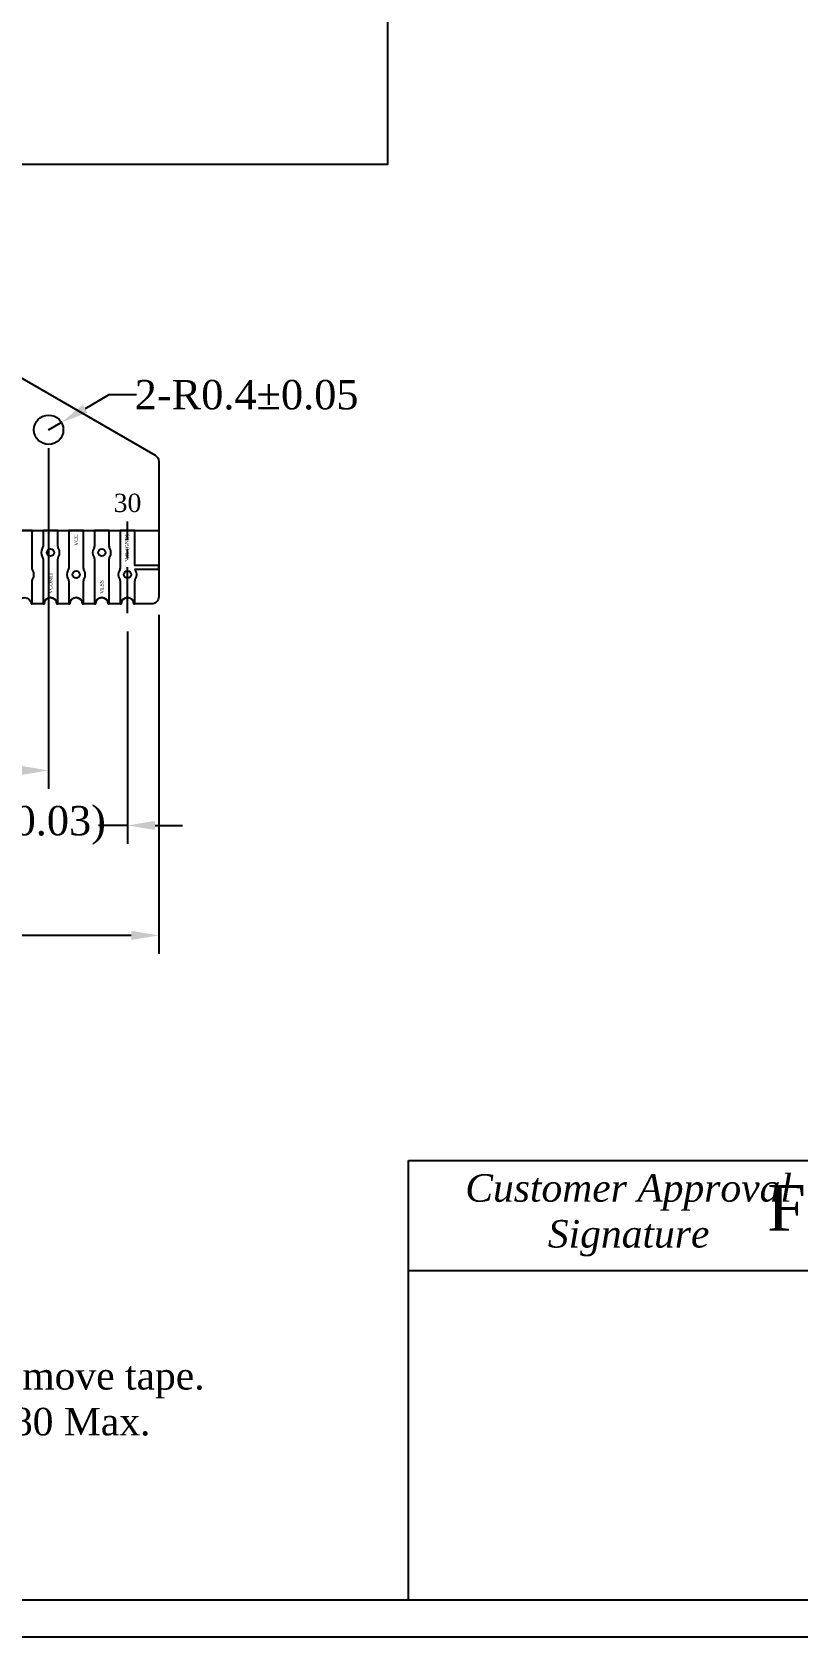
# Model space of a CAD drawing. Header units: millimetres. Extents: x -1 to 120, y 0 to 80.
# Drawn here: x 38.74 to 59.61, y 0 to 43.78 of the extents above; entities that cross this region are included whole.
import ezdxf

# ---------------------------------------------------------------- set-up
doc = ezdxf.new("R2010")
doc.units = ezdxf.units.MM
doc.header["$MEASUREMENT"] = 0
doc.linetypes.add('CENTER', pattern=[2, 1.25, -0.25, 0.25, -0.25])
for name, color, linetype in [('Center', 1, 'CENTER'), ('Dimension', 7, 'Continuous'), ('FPC', 30, 'Continuous'), ('Frame', 7, 'Continuous'), ('Index', 7, 'Continuous')]:
    doc.layers.add(name, color=color, linetype=linetype)
doc.styles.get("Standard").update_dxf_attribs({"font": 'TIMES.TTF'})
doc.dimstyles.get("Standard").update_dxf_attribs({"dimtxt": 0.8, "dimasz": 0.75, "dimexe": 0.5, "dimexo": 0.5, "dimgap": 0.1, "dimtad": 0, "dimdec": 3, "dimdsep": 46, "dimtxsty": 'Standard', "dimcen": 0.09, "dimadec": 0, "dimazin": 2, "dimtfac": 1, "dimtdec": 3, "dimtmove": 0, "dimatfit": 3, "dimfxl": 0, "dimtolj": 1, "dimarcsym": 0})

# ---------------------------------------------------------------- blocks, each defined once
blk = doc.blocks.new('*D36')
at = {"layer": 'Defpoints', "color": 0}
for p in [(21.04, 27.93), (41.34, 27.93), (41.34, 22.138)]:
    blk.add_point(p, dxfattribs=at)
at = {"layer": 'Dimension', "color": 0, "lineweight": -2}
for p, q in [((21.04, 27.43), (21.04, 21.638)), ((41.34, 27.43), (41.34, 21.638)), ((20.29, 22.138), (19.54, 22.138)), ((21.04, 22.138), (21.834, 22.138)), ((41.34, 22.138), (40.546, 22.138)), ((42.09, 22.138), (42.84, 22.138))]:
    blk.add_line(p, q, dxfattribs=at)
at = {"layer": 'Dimension', "color": 0}
for points in [[(20.29, 22.263), (20.29, 22.013), (21.04, 22.138)], [(42.09, 22.263), (42.09, 22.013), (41.34, 22.138)]]:
    blk.add_solid(points, dxfattribs=at)
at = {"layer": 'Dimension', "color": 0, "insert": (31.19, 22.138), "char_height": 0.8, "attachment_point": 5}
blk.add_mtext('\\A1;P0.70x(30-1)=20.3±0.05 (W0.40%%p0.03)', dxfattribs=at)
blk = doc.blocks.new('*D38')
at = {"layer": 'Defpoints', "color": 0}
for p in [(23.19, 32.93), (39.19, 32.93), (23.19, 23.638)]:
    blk.add_point(p, dxfattribs=at)
at = {"layer": 'Dimension', "color": 0, "lineweight": -2}
for p, q in [((23.19, 32.43), (23.19, 23.138)), ((39.19, 32.43), (39.19, 23.138)), ((23.94, 23.638), (25.065, 23.638)), ((38.44, 23.638), (37.315, 23.638))]:
    blk.add_line(p, q, dxfattribs=at)
at = {"layer": 'Dimension', "color": 0}
for points in [[(23.94, 23.763), (23.94, 23.513), (23.19, 23.638)], [(38.44, 23.763), (38.44, 23.513), (39.19, 23.638)]]:
    blk.add_solid(points, dxfattribs=at)
at = {"layer": 'Dimension', "color": 0, "insert": (31.19, 23.638), "char_height": 0.8, "attachment_point": 5}
blk.add_mtext('\\A1;16±0.1 (Alignment Mark)', dxfattribs=at)
blk = doc.blocks.new('*D39')
at = {"layer": 'Defpoints', "color": 0}
for p in [(20.19, 28.38), (42.19, 28.38), (20.19, 19.138)]:
    blk.add_point(p, dxfattribs=at)
at = {"layer": 'Dimension', "color": 0, "lineweight": -2}
for p, q in [((20.19, 27.88), (20.19, 18.638)), ((42.19, 27.88), (42.19, 18.638)), ((20.94, 19.138), (29.503, 19.138)), ((41.44, 19.138), (32.877, 19.138))]:
    blk.add_line(p, q, dxfattribs=at)
at = {"layer": 'Dimension', "color": 0}
for points in [[(20.94, 19.263), (20.94, 19.013), (20.19, 19.138)], [(41.44, 19.263), (41.44, 19.013), (42.19, 19.138)]]:
    blk.add_solid(points, dxfattribs=at)
at = {"layer": 'Dimension', "color": 0, "insert": (31.19, 19.138), "char_height": 0.8, "attachment_point": 5}
blk.add_mtext('\\A1;22±0.2', dxfattribs=at)
blk = doc.blocks.new('*D34')
at = {"layer": 'Defpoints', "color": 0}
for p in [(39.19, 32.93), (39.536, 33.13)]:
    blk.add_point(p, dxfattribs=at)
at = {"layer": 'Dimension', "color": 0, "lineweight": -2}
for p, q in [((40.835, 33.88), (40.186, 33.505)), ((41.585, 33.88), (40.835, 33.88)), ((39.19, 32.93), (39.536, 33.13))]:
    blk.add_line(p, q, dxfattribs=at)
at = {"layer": 'Dimension', "color": 0}
blk.add_solid([(40.123, 33.613), (40.248, 33.397), (39.536, 33.13)], dxfattribs=at)
at = {"layer": 'Dimension', "color": 0, "insert": (44.587, 33.88), "char_height": 0.8, "attachment_point": 5}
blk.add_mtext('\\A1;2-R0.4±0.05', dxfattribs=at)

msp = doc.modelspace()

# ---------------------------------------------------------------- linework, layer by layer
msp.add_lwpolyline([(13.94, 40.18), (48.44, 40.18), (48.44, 63.18), (13.94, 63.18)], close=True)
at = {"layer": 'Center'}
msp.add_line((41.34, 27.93), (41.34, 30.43), dxfattribs=at)
at = {"layer": 'FPC', "color": 34}
msp.add_line((20.19, 30.18), (42.19, 30.18), dxfattribs=at)
at = {"layer": 'FPC'}
msp.add_lwpolyline([(37.29, 35.009), (42.09, 32.2377, -0.2679492), (42.19, 32.0645), (42.19, 28.38, -0.4142136), (41.99, 28.18), (41.515, 28.18, 1), (41.165, 28.18), (40.815, 28.18, 1), (40.465, 28.18), (40.115, 28.18, 1), (39.765, 28.18), (39.415, 28.18, 1), (39.065, 28.18), (38.715, 28.18, 1)], format="xyb", dxfattribs=at)
at = {"layer": 'FPC', "color": 7}
for points in [[(38.715, 28.18), (38.74, 28.18), (38.74, 28.7738, -0.1195351), (38.7622, 28.8655, 0.2425356), (38.7622, 29.0945, -0.1195351), (38.74, 29.1862), (38.74, 30.18), (38.34, 30.18), (38.34, 29.1862, -0.1195351), (38.3178, 29.0945, 0.2425356), (38.3178, 28.8655, -0.1195351), (38.34, 28.7738), (38.34, 28.18), (38.365, 28.18, -1)], [(39.415, 28.18), (39.44, 28.18), (39.44, 29.3738, -0.1195351), (39.4622, 29.4655, 0.2425356), (39.4622, 29.6945, -0.1195351), (39.44, 29.7862), (39.44, 30.18), (39.04, 30.18), (39.04, 29.7862, -0.1195351), (39.0178, 29.6945, 0.2425356), (39.0178, 29.4655, -0.1195351), (39.04, 29.3738), (39.04, 28.18), (39.065, 28.18, -1)], [(40.115, 28.18), (40.14, 28.18), (40.14, 28.7738, -0.1195351), (40.1622, 28.8655, 0.2425356), (40.1622, 29.0945, -0.1195351), (40.14, 29.1862), (40.14, 30.18), (39.74, 30.18), (39.74, 29.1862, -0.1195351), (39.7178, 29.0945, 0.2425356), (39.7178, 28.8655, -0.1195351), (39.74, 28.7738), (39.74, 28.18), (39.765, 28.18, -1)], [(40.815, 28.18), (40.84, 28.18), (40.84, 29.3738, -0.1195351), (40.8622, 29.4655, 0.2425356), (40.8622, 29.6945, -0.1195351), (40.84, 29.7862), (40.84, 30.18), (40.44, 30.18), (40.44, 29.7862, -0.1195351), (40.4178, 29.6945, 0.2425356), (40.4178, 29.4655, -0.1195351), (40.44, 29.3738), (40.44, 28.18), (40.465, 28.18, -1)], [(41.54, 28.18), (41.54, 28.7738, -0.1195351), (41.5622, 28.8655, 0.2425356), (41.5622, 29.0945, -0.0478563), (41.548, 29.13), (42.19, 29.13), (42.19, 29.23), (41.54, 29.23), (41.54, 30.18), (41.14, 30.18), (41.14, 29.1862, -0.1195351), (41.1178, 29.0945, 0.2425356), (41.1178, 28.8655, -0.1195351), (41.14, 28.7738), (41.14, 28.18), (41.165, 28.18, -1), (41.515, 28.18)]]:
    msp.add_lwpolyline(points, format="xyb", close=True, dxfattribs=at)
at = {"layer": 'FPC', "color": 5}
msp.add_circle((39.19, 32.93), 0.4, dxfattribs=at)
at = {"layer": 'FPC', "color": 7}
for centre in [(39.24, 29.58), (40.64, 29.58), (39.94, 28.98), (41.34, 28.98)]:
    msp.add_circle(centre, 0.1, dxfattribs=at)
at = {"layer": 'Frame'}
for p, q in [((49, 13), (119, 13)), ((49, 1), (49, 13)), ((49, 10), (119, 10))]:
    msp.add_line(p, q, dxfattribs=at)
for points in [[(120, 80), (0, 80), (0, 0), (120, 0)], [(119, 1), (1, 1), (1, 79), (119, 79)]]:
    msp.add_lwpolyline(points, close=True, dxfattribs=at)

# ---------------------------------------------------------------- texts
at = {"insert": (5, 17.5), "char_height": 0.75, "attachment_point": 1}
msp.add_mtext('Notes:\\P\\P1. Color: White\\P2. Driver IC: SSD1306\\P3. FPC Number: UT-0206-P05\\P4. Interface:\\P    8-bit 68XX/80XX Parallel, 3-/4-wire SPI, I²C\\P5. General Tolerance: %%p0.30\\P6. The total thickness (1.55 Max) is without polarizer protective film & remove tape.\\P    The actual assembled total thickness with above materials should be 1.80 Max.', dxfattribs=at)
at = {"layer": 'Frame', "attachment_point": 5}
for s, insert, char_height in [('{\\fTimes New Roman|b0|i1|c0|p18;Customer Approval\\PSignature}', (55, 11.5), 0.75), ('Forfuture Electron Technology Co.,Limited  TEL:0755-88848706.', (84, 11.5), 1.25)]:
    msp.add_mtext(s, dxfattribs=dict(at, insert=insert, char_height=char_height))
at = {"layer": 'Index', "insert": (41.34, 30.68), "char_height": 0.5, "attachment_point": 8}
msp.add_mtext('30', dxfattribs=at)
at = {"layer": 'Index', "char_height": 0.1, "rotation": 90}
for s, insert, attachment_point in [('VCC', (39.94, 30.08), 6), ('N.C. (GND)', (41.34, 30.08), 6), ('VCOMH', (39.24, 28.455), 4), ('VLSS', (40.64, 28.455), 4)]:
    msp.add_mtext(s, dxfattribs=dict(at, insert=insert, attachment_point=attachment_point))

# ---------------------------------------------------------------- dimensions: what is measured, and where the dimension line sits
at = {"layer": 'Dimension'}
dim = msp.add_radius_dim(center=(39.19, 32.93), mpoint=(39.5364, 33.13), text='2-<>', dimstyle='Standard', override={"dimtxt": 0.8, "dimasz": 0.75, "dimexe": 0.5, "dimexo": 0.5, "dimgap": 0.1, "dimtih": 0, "dimtoh": 1, "dimzin": 8, "dimazin": 2, "dimtol": 1, "dimtp": 0.05, "dimtm": 0.05, "dimtzin": 8}, dxfattribs=at)
dim.commit()
dim.dimension.update_dxf_attribs({"geometry": '*D34', "text_midpoint": (44.587, 33.88)})
for base, p1, p2, text, override, picture, middle in [((23.19, 23.638), (39.19, 32.93), (23.19, 32.93), '<> (Alignment Mark)', {"dimtxt": 0.8, "dimasz": 0.75, "dimexe": 0.5, "dimexo": 0.5, "dimgap": 0.1, "dimtih": 0, "dimtoh": 0, "dimdec": 3, "dimzin": 8, "dimazin": 2, "dimtol": 1, "dimtp": 0.1, "dimtm": 0.1, "dimtofl": 1, "dimtzin": 8}, '*D38', (31.19, 23.638)), ((41.34, 22.138), (21.04, 27.93), (41.34, 27.93), 'P0.70x(30-1)=<> (W0.40%%p0.03)', {"dimtxt": 0.8, "dimasz": 0.75, "dimexe": 0.5, "dimexo": 0.5, "dimgap": 0.1, "dimtih": 0, "dimtoh": 0, "dimdec": 3, "dimzin": 8, "dimazin": 2, "dimtol": 1, "dimtp": 0.05, "dimtm": 0.05, "dimtzin": 8}, '*D36', (31.19, 22.138))]:
    dim = msp.add_linear_dim(base=base, p1=p1, p2=p2, text=text, dimstyle='Standard', override=override, dxfattribs=at)
    dim.commit()
    dim.dimension.update_dxf_attribs({"geometry": picture, "text_midpoint": middle})
dim = msp.add_linear_dim(base=(20.19, 19.138), p1=(42.19, 28.38), p2=(20.19, 28.38), dimstyle='Standard', override={"dimtxt": 0.8, "dimasz": 0.75, "dimexe": 0.5, "dimexo": 0.5, "dimgap": 0.1, "dimtih": 0, "dimtoh": 0, "dimdec": 3, "dimzin": 8, "dimazin": 2, "dimtol": 1, "dimtp": 0.2, "dimtm": 0.2, "dimtzin": 8}, dxfattribs=at)
dim.commit()
dim.dimension.update_dxf_attribs({"geometry": '*D39', "text_midpoint": (31.19, 19.138)})

doc.saveas('drawing.dxf')
